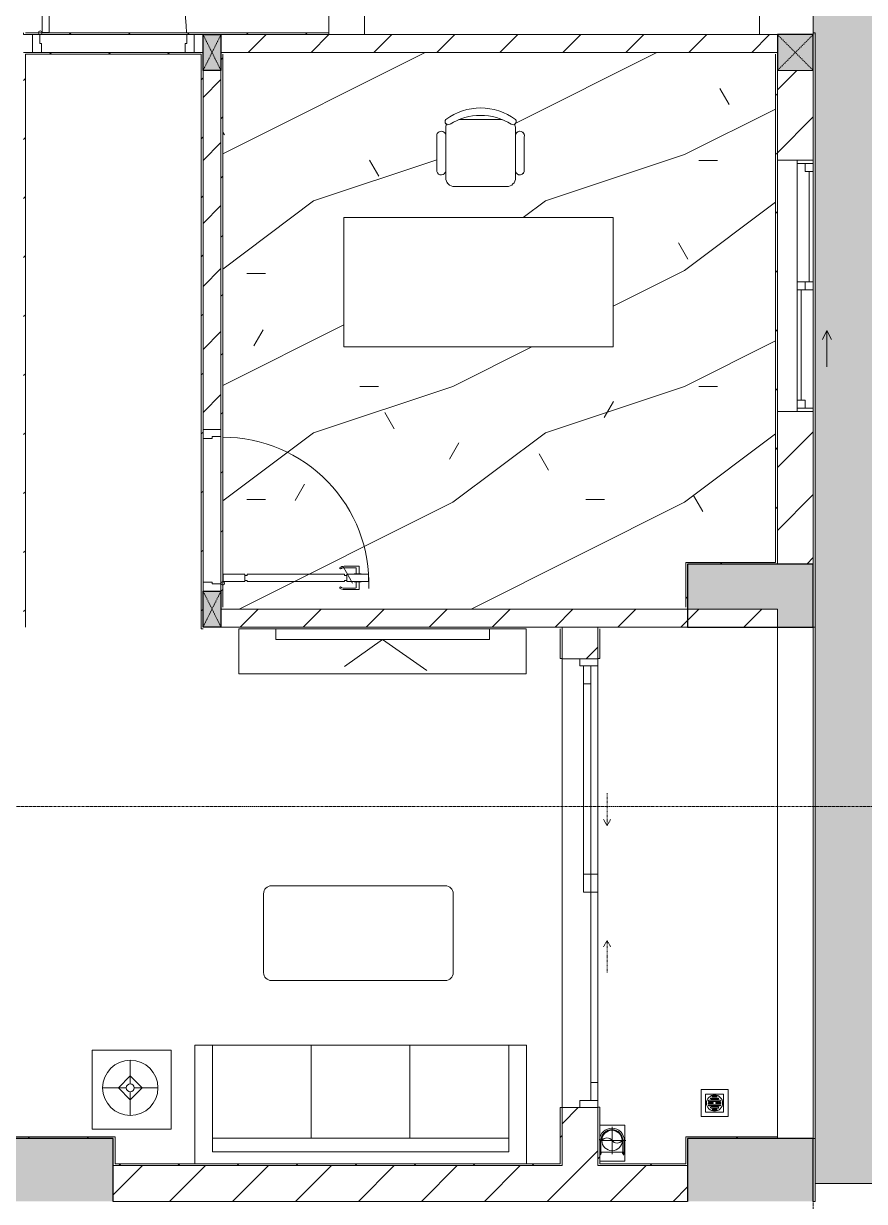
# Model space of a CAD drawing. Header units: millimetres. Extents: x 5121 to 246734, y -48180 to 129206.
# Drawn here: x 122853 to 127538, y 37037 to 43598 of the extents above; entities that cross this region are included whole.
import ezdxf

# ---------------------------------------------------------------- set-up
doc = ezdxf.new("R2010")
doc.units = ezdxf.units.MM
for name, pattern in [('Dash', [6, 3, -3]), ('Grid Line', [22.225, 12.7, -3.175, 3.175, -3.175]), ('IMPORT-CENTER _3_', [10.16, 6.35, -1.27, 1.27, -1.27])]:
    doc.linetypes.add(name, pattern=pattern)
for name, color, linetype, lineweight in [('0-1', 7, 'Continuous', 5), ('A-DETL-GENF-1', 50, 'Continuous', 9), ('A-DOOR', 31, 'Continuous', 9), ('A-DOOR-1', 253, 'Continuous', 9), ('A-DOOR-2', 50, 'Continuous', 9), ('A-DOOR-FRAM', 31, 'Continuous', 9), ('A-DOOR-HDLN', 31, 'Dash', 9), ('A-FLOR', 192, 'Continuous', 9), ('A-FLOR-1', 50, 'Continuous', 9), ('A-FLOR-PATT', 8, 'Continuous', 9), ('A-FLOR-PATT-1', 9, 'Continuous', 9), ('A-GLAZ', 151, 'Continuous', 9), ('A-WALL', 113, 'Continuous', 9), ('A-WALL-1', 250, 'Continuous', 18), ('A-WALL-2', 50, 'Continuous', 9), ('A-WALL-FNSH-1', 50, 'Continuous', 9), ('A-WALL-PATT-1', 9, 'Continuous', 9), ('A-WALL-PATT-2', 50, 'Continuous', 9), ('A-WALL-PATT-3', 111, 'Continuous', 9), ('G-IMPT', 8, 'Continuous', 9), ('G-IMPT-2', 8, 'IMPORT-CENTER _3_', 9), ('I-FURN', 30, 'Continuous', 9), ('I-FURN-1', 253, 'Continuous', 9), ('M-EQPM', 50, 'Continuous', 9), ('S-BEAM-1', 50, 'Continuous', 9), ('S-COLS', 52, 'Continuous', 9), ('S-COLS-1', 7, 'Continuous', 5), ('S-COLS-2', 10, 'Continuous', 25), ('S-COLS-3', 50, 'Continuous', 9), ('S-COLS-4', 253, 'Continuous', 9), ('S-COLS-5', 52, 'Continuous', 25), ('S-COLS-6', 52, 'Dash', 9), ('S-COLS-HDLN', 52, 'Dash', 9), ('S-COLS-HDLN-1', 50, 'Dash', 9), ('S-GRID-1', 1, 'Grid Line', 9)]:
    doc.layers.add(name, color=color, linetype=linetype, lineweight=lineweight)
pattern_1 = [(45, (0, 0), (-175.3625, 175.3625), [])]
pattern_2 = [(45, (0, 0), (-164.40233, 164.40233), [])]

# ---------------------------------------------------------------- blocks, each defined once
blk = doc.blocks.new('NCV_TKTC_KET CAU_rvt-1-TKCS_MB TỔNG THỂ TẦNG 1')
at = {"layer": 'S-COLS-1'}
for points in [[(127052.6, 40236.9), (127252.4, 40236.9), (127252.4, 40586.9), (126552.4, 40586.1), (126552.6, 40336.9), (127052.6, 40336.9)], [(122417.9, 37036.9), (123352.6, 37036.9), (123352.6, 37386.9), (122052.6, 37386.9), (122052.6, 37036.9)], [(127252.6, 37036.9), (127252.5, 37386.9), (126552.6, 37386.9), (126552.6, 37036.9), (127252.5, 37036.9)]]:
    blk.add_hatch(color=256, dxfattribs=at).paths.add_polyline_path(points)
at = {"layer": 'A-FLOR-1'}
for p, q in [((127252.6, 43536.9), (127252.6, 45161.9)), ((127252.5, 40236.9), (127252.5, 40586.9))]:
    blk.add_line(p, q, dxfattribs=at)
at = {"layer": 'S-BEAM-1'}
for p, q in [((126952.6, 45161.9), (126952.6, 43536.9)), ((127252.6, 43536.9), (127252.6, 45161.9))]:
    blk.add_line(p, q, dxfattribs=at)
at = {"layer": 'S-COLS-2'}
for p, q in [((127252.4, 40586.9), (126552.4, 40586.9)), ((126552.4, 40586.9), (126552.4, 40236.9)), ((127252.4, 40236.9), (127252.4, 40586.9)), ((126552.4, 40236.9), (127252.4, 40236.9)), ((123352.6, 37386.9), (122052.6, 37386.9)), ((123352.6, 37036.9), (123352.6, 37386.9)), ((127252.6, 37386.9), (126552.6, 37386.9)), ((126552.6, 37386.9), (126552.6, 37036.9)), ((127252.6, 37036.9), (127252.6, 37386.9))]:
    blk.add_line(p, q, dxfattribs=at)
blk = doc.blocks.new('DOOR_CW_01 CANH MO-PANEL KINH - DIW_01-900x2200-CỬA GỖ VÂN LAMINATE-553375-TKCS_MB TỔNG THỂ TẦNG 1')
at = {"layer": 'A-DETL-GENF-1'}
for p, q in [((-397, -182), (-397, -62)), ((-397, -62), (-357, -62)), ((-357, -62), (-357, -182)), ((-357, -182), (-397, -182)), ((-397, -196), (-391, -196)), ((-397, -738), (-397, -196)), ((-391, -196), (-391, -182)), ((-391, -182), (-363, -182)), ((-363, -182), (-363, -196)), ((-357, -196), (-363, -196)), ((-357, -196), (-357, -738)), ((-433.9, -711.2), (-427.3, -715.8)), ((-320.1, -711.2), (-326.7, -715.8)), ((-442, -737), (-442, -816.5)), ((-434, -799.5), (-434, -737)), ((-397, -738), (-391, -738)), ((-357, -752), (-397, -752)), ((-397, -752), (-397, -872)), ((-391, -752), (-391, -738)), ((-363, -752), (-391, -752)), ((-357, -738), (-363, -738)), ((-363, -738), (-363, -752)), ((-357, -872), (-357, -752)), ((-320, -799.5), (-320, -737)), ((-312, -737), (-312, -816.5)), ((-399, -820.5), (-438, -820.5)), ((-399, -803.5), (-430, -803.5)), ((-399, -792.2), (-399, -831.8)), ((-397, -792.2), (-399, -792.2)), ((-399, -831.8), (-397, -831.8)), ((-397, -792.2), (-397, -831.8)), ((-357, -792.2), (-357, -831.8)), ((-357, -792.2), (-355, -792.2)), ((-355, -831.8), (-357, -831.8)), ((-355, -792.2), (-355, -831.8)), ((-355, -803.5), (-324, -803.5)), ((-355, -820.5), (-316, -820.5)), ((-397, -872), (-357, -872))]:
    blk.add_line(p, q, dxfattribs=at)
blk.add_circle((-407, -60), 10, dxfattribs=at)
for centre, radius, start, end in [((-407, -60), 814, 268, 0), ((-397, -737), 45, 145, 180), ((-397, -737), 37, 145, 180), ((-357, -737), 37, 0, 35), ((-357, -737), 45, 360, 35), ((-438, -816.5), 4, 180, 270), ((-430, -799.5), 4, 180, 270), ((-324, -799.5), 4, 270, 0), ((-316, -816.5), 4, 270, 0)]:
    blk.add_arc(centre, radius, start, end, dxfattribs=at)
at = {"layer": 'A-DOOR-2'}
for p, q in [((-450, -50), (-450, 50)), ((-450, 50), (-400, 50)), ((-400, 50), (-400, 0)), ((400, 0), (400, 50)), ((400, 50), (450, 50)), ((450, 50), (450, -50)), ((-410, -50), (-450, -50)), ((-410, 0), (-410, -50)), ((-400, 0), (-410, 0)), ((-407, -50), (-382, -50)), ((410, 0), (400, 0)), ((410, -50), (410, 0)), ((450, -50), (410, -50))]:
    blk.add_line(p, q, dxfattribs=at)
blk = doc.blocks.new('BAN LV A - BAN LV A_dwg_ban hoc2-348006-TKCS_MB TỔNG THỂ TẦNG 1')
at = {"layer": 'I-FURN'}
for p, q in [((145.8, 437.4), (-145.8, 437.4)), ((-243, 354.4), (-243, 162)), ((-194.4, 388.8), (-194.4, 113.4)), ((194.4, 113.4), (194.4, 388.8)), ((194.4, 351.4), (194.4, 150.8)), ((243.7, 162), (243.7, 354.4)), ((-120.5, 64.8), (120.5, 64.8))]:
    blk.add_line(p, q, dxfattribs=at)
at = {"layer": 'I-FURN', "flags": 128}
blk.add_lwpolyline([(-737.8, 610.5), (-737.8, 1330.5), (-154.9, 1330.5), (762.2, 1330.5), (762.2, 610.5)], close=True, dxfattribs=at)
at = {"layer": 'I-FURN'}
for centre, radius, start, end in [((-145.8, 388.8), 48.6, 90, 180), ((145.8, 388.8), 48.6, 360, 90), ((-218.7, 347.3), 25.3, 343.7398, 163.7398), ((219.4, 347.3), 25.3, 16.2602, 170.70537), ((-218.7, 154.9), 25.3, 163.7398, 16.2602), ((219.4, 154.9), 25.3, 189.29463, 16.2602), ((-180.2, 75.4), 17.8, 57.97259, 216.69006), ((-145.8, 113.4), 48.6, 180, 207.58444), ((0, 359.3), 318.2, 237.57575, 302.42425), ((180.2, 75.4), 17.8, 323.30994, 122.02741), ((145.8, 113.4), 48.6, 332.41556, 0), ((0, 324), 324, 233.1301, 306.8699)]:
    blk.add_arc(centre, radius, start, end, dxfattribs=at)
blk = doc.blocks.new('BAN LV A - BAN LV A_dwg-348005-TKCS_MB TỔNG THỂ TẦNG 1')
at = {"extrusion": (0, 0, -1), "zscale": -1, "rotation": 180}
blk.add_blockref('BAN LV A - BAN LV A_dwg_ban hoc2-348006-TKCS_MB TỔNG THỂ TẦNG 1', (-729, 1383.7), dxfattribs=at)
blk = doc.blocks.new('BAN LV A - BAN LV A-401069-TKCS_MB TỔNG THỂ TẦNG 1')
at = {"layer": 'I-FURN-1'}
for p, q in [((-8.8, -53.2), (1491.2, -53.2)), ((-8.8, -773.2), (-8.8, -53.2)), ((1491.2, -53.2), (1491.2, -773.2)), ((1491.2, -773.2), (-8.8, -773.2)), ((583.2, -946.3), (874.8, -946.3)), ((486, -1221.7), (486, -1029.3)), ((534.6, -1029.3), (534.6, -994.9)), ((923.4, -994.9), (923.4, -1032.3)), ((972.7, -1029.3), (972.7, -1221.7)), ((534.6, -1270.3), (534.6, -1235.9)), ((923.4, -1232.9), (923.4, -1270.3))]:
    blk.add_line(p, q, dxfattribs=at)
for centre, radius, start, end in [((583.2, -994.9), 48.6, 90, 180), ((874.8, -994.9), 48.6, 0, 90), ((510.3, -1036.4), 25.3, 16.2602, 163.7398), ((948.4, -1036.4), 25.3, 16.2602, 170.70537), ((510.3, -1228.8), 25.3, 163.7398, 343.7398), ((948.4, -1228.8), 25.3, 189.29463, 16.2602), ((548.9, -1308.3), 17.8, 119.40397, 216.69006), ((583.2, -1270.3), 48.6, 180, 207.58444), ((874.8, -1270.3), 48.6, 332.41556, 0), ((909.2, -1308.3), 17.8, 323.30994, 60.59603), ((729, -1059.7), 324, 233.1301, 306.8699)]:
    blk.add_arc(centre, radius, start, end, dxfattribs=at)
at = {"extrusion": (0, 0, -1), "zscale": -1, "rotation": 180}
blk.add_blockref('BAN LV A - BAN LV A_dwg-348005-TKCS_MB TỔNG THỂ TẦNG 1', (0, 0), dxfattribs=at)
blk = doc.blocks.new('G1_SOF - BO TRU - 100x200-V75-TKCS_MB TỔNG THỂ TẦNG 1')
at = {"layer": 'S-COLS-3'}
blk.add_hatch(color=256, dxfattribs=at).paths.add_polyline_path([(-50, 0), (-49.6, -100), (50, -100), (50, 100), (-50, 98.4), (-50, 47)])
at = {"layer": 'S-COLS-2'}
for p, q in [((-50, 100), (50, 100)), ((-50, -100), (-50, 100)), ((50, 100), (50, -100)), ((50, -100), (-50, -100))]:
    blk.add_line(p, q, dxfattribs=at)
at = {"layer": 'S-COLS-HDLN-1'}
for p, q in [((50, -100), (-50, 100)), ((-50, -100), (50, 100))]:
    blk.add_line(p, q, dxfattribs=at)
blk = doc.blocks.new('DOOR_CW_01 CANH MO-PANEL KINH - DIG_01-900x2200-CỬA NHÔM KÍNH-400868-TKCS_MB TỔNG THỂ TẦNG 1')
at = {"layer": 'A-DETL-GENF-1'}
for p, q in [((-397, 872), (-357, 872)), ((-397, 752), (-397, 872)), ((-357, 872), (-357, 752)), ((-442, 737), (-442, 816.5)), ((-399, 820.5), (-438, 820.5)), ((-434, 799.5), (-434, 737)), ((-399, 803.5), (-430, 803.5)), ((-399, 831.8), (-397, 831.8)), ((-399, 792.2), (-399, 831.8)), ((-397, 792.2), (-399, 792.2)), ((-397, 792.2), (-397, 831.8)), ((-357, 792.2), (-357, 831.8)), ((-355, 831.8), (-357, 831.8)), ((-357, 792.2), (-355, 792.2)), ((-355, 792.2), (-355, 831.8)), ((-355, 820.5), (-316, 820.5)), ((-355, 803.5), (-324, 803.5)), ((-320, 799.5), (-320, 737)), ((-312, 737), (-312, 816.5)), ((-357, 752), (-397, 752)), ((-397, 738), (-391, 738)), ((-397, 738), (-397, 196)), ((-363, 752), (-391, 752)), ((-391, 752), (-391, 738)), ((-363, 738), (-363, 752)), ((-357, 738), (-363, 738)), ((-357, 196), (-357, 738)), ((-433.9, 711.2), (-427.3, 715.8)), ((-320.1, 711.2), (-326.7, 715.8)), ((-397, 196), (-391, 196)), ((-357, 182), (-397, 182)), ((-397, 182), (-397, 62)), ((-391, 196), (-391, 182)), ((-391, 182), (-363, 182)), ((-357, 196), (-363, 196)), ((-363, 182), (-363, 196)), ((-357, 62), (-357, 182)), ((-397, 62), (-357, 62))]:
    blk.add_line(p, q, dxfattribs=at)
blk.add_circle((-407, 60), 10, dxfattribs=at)
for centre, radius, start, end in [((-407, 60), 814, 360, 92), ((-438, 816.5), 4, 90, 180), ((-430, 799.5), 4, 90, 180), ((-324, 799.5), 4, 360, 90), ((-316, 816.5), 4, 0, 90), ((-397, 737), 45, 180, 215), ((-397, 737), 37, 180, 215), ((-357, 737), 37, 325, 0), ((-357, 737), 45, 325, 0)]:
    blk.add_arc(centre, radius, start, end, dxfattribs=at)
at = {"layer": 'A-DOOR-2'}
for p, q in [((-410, 50), (-450, 50)), ((-450, 50), (-450, -50)), ((-410, 0), (-410, 50)), ((-400, 0), (-410, 0)), ((-407, 50), (-382, 50)), ((-400, -50), (-400, 0)), ((410, 0), (400, 0)), ((400, 0), (400, -50)), ((450, 50), (410, 50)), ((410, 50), (410, 0)), ((450, -50), (450, 50)), ((-450, -50), (-400, -50)), ((400, -50), (450, -50))]:
    blk.add_line(p, q, dxfattribs=at)
blk = doc.blocks.new('LOBBY_SOFA_1 - LOBBY_SOFA_1-851489-TKCS_MB TỔNG THỂ TẦNG 1')
at = {"layer": 'I-FURN'}
for p, q in [((-2128.3, 1548.5), (-1160.3, 1548.5)), ((-2172.3, 1064.5), (-2172.3, 1504.5)), ((-1116.3, 1504.5), (-1116.3, 1064.5)), ((-1160.3, 1020.5), (-2128.3, 1020.5)), ((-2556, 660), (-708, 660)), ((-2556, 0), (-2556, 660)), ((-2457, 66), (-2457, 660)), ((-1907, 143), (-1907, 660)), ((-1357, 143), (-1357, 660)), ((-807, 660), (-807, 66)), ((-708, 660), (-708, 0)), ((-2688.2, 633.5), (-3128.2, 633.5)), ((-3128.2, 633.5), (-3128.2, 193.5)), ((-2688.2, 193.5), (-2688.2, 633.5)), ((-2915.4, 445), (-2915.4, 577)), ((-2981.4, 423), (-2915.4, 489)), ((-2915.4, 489), (-2849.4, 423)), ((-2937.4, 423), (-3069.4, 423)), ((-2915.4, 357), (-2981.4, 423)), ((-2849.4, 423), (-2915.4, 357)), ((-2915.4, 269), (-2915.4, 401)), ((-2893.4, 423), (-2761.4, 423)), ((-3128.2, 193.5), (-2688.2, 193.5)), ((-807, 143), (-2457, 143)), ((-807, 66), (-2457, 66))]:
    blk.add_line(p, q, dxfattribs=at)
for radius in [154, 22]:
    blk.add_circle((-2915.4, 423), radius, dxfattribs=at)
for centre, start, end in [((-2128.3, 1504.5), 90, 180), ((-1160.3, 1504.5), 0, 90), ((-2128.3, 1064.5), 180, 270), ((-1160.3, 1064.5), 270, 0)]:
    blk.add_arc(centre, 44, start, end, dxfattribs=at)
at = {"layer": 'I-FURN-1'}
for p, q in [((-2128.3, 1548.5), (-1160.3, 1548.5)), ((-2172.3, 1064.5), (-2172.3, 1504.5)), ((-1116.3, 1504.5), (-1116.3, 1064.5)), ((-1160.3, 1020.5), (-2128.3, 1020.5)), ((-2556, 660), (-708, 660)), ((-2556, 0), (-2556, 660)), ((-708, 660), (-708, 0)), ((-3128.2, 633.5), (-2688.2, 633.5)), ((-3128.2, 193.5), (-3128.2, 633.5)), ((-2688.2, 633.5), (-2688.2, 193.5)), ((-2688.2, 193.5), (-3128.2, 193.5))]:
    blk.add_line(p, q, dxfattribs=at)
for centre, start, end in [((-2128.3, 1504.5), 90, 180), ((-1160.3, 1504.5), 0, 90), ((-2128.3, 1064.5), 180, 270), ((-1160.3, 1064.5), 270, 0)]:
    blk.add_arc(centre, 44, start, end, dxfattribs=at)
blk = doc.blocks.new('RES_BAN AN - RES_BAN AN-V110-TKCS_MB TỔNG THỂ TẦNG 1')
at = {"layer": 'I-FURN-1'}
for p, q in [((0, 250), (1600, 250)), ((0, 0), (0, 250)), ((1600, 250), (1600, 0)), ((1600, 0), (0, 0))]:
    blk.add_line(p, q, dxfattribs=at)
blk = doc.blocks.new('KE TIVI-2 - KE TIVI-2-V111-TKCS_MB TỔNG THỂ TẦNG 1')
at = {"layer": 'I-FURN-1'}
for p, q in [((0, 60), (-245.7, 232.1)), ((213, 209.1), (0, 60)), ((-595.6, 60), (595.6, 60)), ((-595.6, 0), (-595.6, 60)), ((595.6, 0), (-595.6, 0)), ((595.6, 60), (595.6, 0))]:
    blk.add_line(p, q, dxfattribs=at)
blk = doc.blocks.new('NCV_TKTC_TANG 1_rvt-1-TKCS_MB TỔNG THỂ TẦNG 1')
at = {"layer": 'A-FLOR-PATT-1'}
h = blk.add_hatch(dxfattribs=at)
h.set_pattern_fill('FP_8', color=256, style=0, pattern_type=2)
h.set_pattern_definition([(0, (0, 0), (2519.68, 629.92), [103.937, -1785.823, 103.937, -1785.823, -10078.72]), (0, (0, 0), (2519.68, 629.92), [-3779.52, 103.937, -3675.583, 103.937, -1785.823, -4409.44]), (0, (0, 0), (2519.68, 629.92), [-9448.8, 103.937, -1155.903, 103.937, -3045.663]), (120, (944.9, 314.96), (-1805.3667, 1867.147), [103.937, -1785.823, 103.937, -11864.543]), (120, (944.9, 314.96), (-1805.3667, 1867.147), [-1993.697, -1785.823, 103.937, -3675.583, -6299.2]), (120, (944.9, 314.96), (-1805.3667, 1867.147), [-7559.04, 103.937, -1785.823, 103.937, -4305.503]), (120, (944.9, 314.96), (-1805.3667, 1867.147), [-9552.737, -1155.903, 103.937, -3045.663]), (240, (1259.84, 1574.8), (-714.3133, -2497.067), [103.937, -1785.823, 103.937, -11864.543]), (240, (1259.84, 1574.8), (-714.3133, -2497.067), [-1993.697, -1785.823, 103.937, -3675.583, -6299.2]), (240, (1259.84, 1574.8), (-714.3133, -2497.067), [-7559.04, 103.937, -1785.823, 103.937, -4305.503]), (240, (1259.84, 1574.8), (-714.3133, -2497.067), [-9552.737, -1155.903, 103.937, -3045.663])])
h.paths.add_polyline_path([(123962.6, 40336.9), (126552.4, 40336.9), (126552.4, 40346.9), (126542.6, 40346.9), (126543.4, 40596.9), (127042.6, 40596.9), (127042.6, 43426.9), (127052.6, 43426.9), (127052.6, 43436.9), (123952.6, 43436.9), (123952.6, 43426.9), (123962.6, 43426), (123962.6, 40346.9), (123952.6, 40346.9), (123952.6, 40336.9), (123957, 40336.9)])
h.paths.add_polyline_path([(126122, 41797.3), (124637, 41797.3), (124637, 42517.3), (126137, 42517.3), (126137, 41797.3)])
h.paths.add_polyline_path([(125545, 42690.5), (125240.8, 42692.1), (125229.1, 42697), (125211.3, 42714.8), (125204.8, 42739.1), (125203, 42770.6), (125195.6, 42760.8), (125184.4, 42755.7), (125169.7, 42757.6), (125165.2, 42760.8), (125155.5, 42776.9), (125156.3, 42977.1), (125165.5, 42993.9), (125177.3, 42998.2), (125189.8, 42996.2), (125199.7, 42988.6), (125204.8, 42978.5), (125207.9, 43027.3), (125210.3, 43037), (125204.1, 43042.8), (125206.8, 43064.3), (125255.4, 43094.3), (125311, 43115.6), (125369.4, 43126.5), (125428.9, 43126.5), (125504.6, 43109), (125542.9, 43094.3), (125593.6, 43063.1), (125591.5, 43039.5), (125588.1, 43037), (125593.6, 43014.5), (125596.2, 42986.1), (125605.7, 42995.2), (125618.4, 42998.3), (125631, 42994.6), (125637.9, 42986.1), (125642.2, 42965.9), (125642.2, 42773.5), (125624.3, 42756.1), (125611.4, 42756.1), (125600.2, 42762.5), (125593.6, 42767.6), (125591.9, 42726.5), (125587.1, 42714.8), (125569.3, 42697), (125557.6, 42692.1)])
h = blk.add_hatch(dxfattribs=at)
h.set_pattern_fill('FP_4', color=256, style=0, pattern_type=2)
h.set_pattern_definition([(216.87, (516.46, 1291.15), (3873.4454, 2582.3069), [645.575, -5810.175]), (206.565, (1291.15, 903.8), (-1291.1515, -1291.1492), [1443.55, -1443.55]), (198.435, (1291.15, 258.23), (-2582.2983, -1291.1527), [816.596, -3266.38])])
h.paths.add_polyline_path([(123962.6, 40336.9), (126552.4, 40336.9), (126552.4, 40346.9), (126542.6, 40346.9), (126543.4, 40596.9), (127042.6, 40596.9), (127042.6, 43426.9), (127052.6, 43426.9), (127052.6, 43436.9), (123952.6, 43436.9), (123952.6, 43426.9), (123962.6, 43426), (123962.6, 40346.9), (123952.6, 40346.9), (123952.6, 40336.9), (123957, 40336.9)])
h.paths.add_polyline_path([(126122, 41797.3), (124637, 41797.3), (124637, 42517.3), (126137, 42517.3), (126137, 41797.3)])
h.paths.add_polyline_path([(125545, 42690.5), (125240.8, 42692.1), (125229.1, 42697), (125211.3, 42714.8), (125204.8, 42739.1), (125203, 42770.6), (125195.6, 42760.8), (125184.4, 42755.7), (125169.7, 42757.6), (125165.2, 42760.8), (125155.5, 42776.9), (125156.3, 42977.1), (125165.5, 42993.9), (125177.3, 42998.2), (125189.8, 42996.2), (125199.7, 42988.6), (125204.8, 42978.5), (125207.9, 43027.3), (125210.3, 43037), (125204.1, 43042.8), (125206.8, 43064.3), (125255.4, 43094.3), (125311, 43115.6), (125369.4, 43126.5), (125428.9, 43126.5), (125504.6, 43109), (125542.9, 43094.3), (125593.6, 43063.1), (125591.5, 43039.5), (125588.1, 43037), (125593.6, 43014.5), (125596.2, 42986.1), (125605.7, 42995.2), (125618.4, 42998.3), (125631, 42994.6), (125637.9, 42986.1), (125642.2, 42965.9), (125642.2, 42773.5), (125624.3, 42756.1), (125611.4, 42756.1), (125600.2, 42762.5), (125593.6, 42767.6), (125591.9, 42726.5), (125587.1, 42714.8), (125569.3, 42697), (125557.6, 42692.1)])
at = {"layer": 'A-WALL-PATT-1'}
h = blk.add_hatch(dxfattribs=at)
h.set_pattern_fill('FP_2', color=256, style=0, pattern_type=2)
h.set_pattern_definition(pattern_1)
h.paths.add_polyline_path([(126952.6, 43436.9), (127052.6, 43436.9), (127052.6, 43536.9), (123952.6, 43536.9), (123952.6, 43436.9), (126885.8, 43436.9)])
h = blk.add_hatch(dxfattribs=at)
h.set_pattern_fill('FP_2', color=256, style=0, pattern_type=2)
h.set_pattern_definition(pattern_1)
h.paths.add_polyline_path([(123902.6, 41337.3), (123952.6, 41337.3), (123952.6, 43336.5), (123852.6, 43336.5), (123852.6, 41337.3)])
h = blk.add_hatch(dxfattribs=at)
h.set_pattern_fill('FP_2', color=256, style=0, pattern_type=2)
h.set_pattern_definition(pattern_1)
h.paths.add_polyline_path([(126122, 40236.9), (127052.6, 40236.9), (127052.6, 40336.9), (123952.6, 40336.5), (123952.6, 40236.9), (126065.5, 40236.9)])
at = {"layer": 'A-WALL-PATT-2'}
h = blk.add_hatch(dxfattribs=at)
h.set_pattern_fill('FP_10', color=256, style=0, pattern_type=2)
h.set_pattern_definition(pattern_2)
h.paths.add_polyline_path([(124552.6, 43536.9), (124552.6, 43546.9), (122852.6, 43546.9), (122852.6, 43536.9), (123952.6, 43536.9)])
h = blk.add_hatch(dxfattribs=at)
h.set_pattern_fill('FP_10', color=256, style=0, pattern_type=2)
h.set_pattern_definition(pattern_2)
h.paths.add_polyline_path([(122852.6, 40236.9), (122862.6, 40236.9), (122862.6, 43436.9), (122852.6, 43436.9), (122852.6, 40336.9)])
h = blk.add_hatch(dxfattribs=at)
h.set_pattern_fill('FP_10', color=256, style=0, pattern_type=2)
h.set_pattern_definition(pattern_2)
h.paths.add_polyline_path([(123827.9, 43426.9), (123842.6, 43426.9), (123842.6, 43436.9), (122862.6, 43436.9), (122862.6, 43426.9), (123802.6, 43426.9)])
h = blk.add_hatch(dxfattribs=at)
h.set_pattern_fill('FP_10', color=256, style=0, pattern_type=2)
h.set_pattern_definition(pattern_2)
h.paths.add_polyline_path([(123842.6, 40226.9), (123852.6, 40226.9), (123852.6, 43436.9), (123842.6, 43436.9), (123842.6, 40236.9)])
h = blk.add_hatch(dxfattribs=at)
h.set_pattern_fill('FP_10', color=256, style=0, pattern_type=2)
h.set_pattern_definition(pattern_2)
h.paths.add_polyline_path([(123952.6, 40346.9), (123962.6, 40346.9), (123961.7, 43426.9), (123952.6, 43426.9), (123952.6, 40436.9)])
h = blk.add_hatch(dxfattribs=at)
h.set_pattern_fill('FP_10', color=256, style=0, pattern_type=2)
h.set_pattern_definition(pattern_2)
h.paths.add_polyline_path([(127052.6, 40586.9), (127050.8, 43426.9), (127042.6, 43426.9), (127042.6, 40586.9)])
h = blk.add_hatch(dxfattribs=at)
h.set_pattern_fill('FP_10', color=256, style=0, pattern_type=2)
h.set_pattern_definition(pattern_2)
h.paths.add_polyline_path([(126952.6, 40586.9), (127042.6, 40586.9), (127042.6, 40596.9), (126542.6, 40596.9), (126542.6, 40586.9), (126552.6, 40586.9)])
h = blk.add_hatch(dxfattribs=at)
h.set_pattern_fill('FP_10', color=256, style=0, pattern_type=2)
h.set_pattern_definition(pattern_2)
h.paths.add_polyline_path([(126552.4, 40346.9), (126552.4, 40586.9), (126542.6, 40586), (126542.6, 40346.9)])
h = blk.add_hatch(dxfattribs=at)
h.set_pattern_fill('FP_10', color=256, style=0, pattern_type=2)
h.set_pattern_definition(pattern_2)
h.paths.add_polyline_path([(125852.6, 37246.9), (125852.6, 37560.7), (125842.6, 37560.3), (125845.9, 37246.9)])
h.paths.add_polyline_path([(125852.6, 40060.7), (125852.6, 40226.9), (125842.6, 40226.9), (125842.6, 40060.7)])
h = blk.add_hatch(dxfattribs=at)
h.set_pattern_fill('FP_10', color=256, style=0, pattern_type=2)
h.set_pattern_definition(pattern_2)
h.paths.add_polyline_path([(126053, 37237.4), (126062.6, 37237.4), (126062.6, 37561.5), (126052.6, 37560.3), (126052.6, 37237.4)])
h.paths.add_polyline_path([(126055.6, 40061.5), (126062.6, 40064.3), (126062.6, 40226.9), (126052.6, 40226.9), (126052.6, 40061.5)])
h = blk.add_hatch(dxfattribs=at)
h.set_pattern_fill('FP_10', color=256, style=0, pattern_type=2)
h.set_pattern_definition(pattern_2)
h.paths.add_polyline_path([(122042.6, 37386.9), (123352.6, 37386.9), (123350.8, 37396.9), (122042.6, 37396.4)])
h = blk.add_hatch(dxfattribs=at)
h.set_pattern_fill('FP_10', color=256, style=0, pattern_type=2)
h.set_pattern_definition(pattern_2)
h.paths.add_polyline_path([(127052.6, 37386.9), (127052.6, 37396.9), (126542.6, 37396.9), (126542.6, 37386.9), (126771.3, 37386.9)])
h = blk.add_hatch(dxfattribs=at)
h.set_pattern_fill('FP_10', color=256, style=0, pattern_type=2)
h.set_pattern_definition(pattern_2)
h.paths.add_polyline_path([(123352.6, 37236.9), (123806.5, 37237.4), (125852.6, 37237.4), (125852.6, 37246.9), (123352.6, 37246.9), (123352.6, 37237.4)])
h = blk.add_hatch(dxfattribs=at)
h.set_pattern_fill('FP_10', color=256, style=0, pattern_type=2)
h.set_pattern_definition(pattern_2)
h.paths.add_polyline_path([(126552.1, 37237.4), (126552.6, 37237.4), (126552.6, 37246.9), (126062.6, 37246.9), (126062.6, 37237.4), (126542.6, 37237.4)])
at = {"layer": 'A-FLOR-1'}
for p, q in [((125852.6, 37560.7), (125852.6, 40060.3)), ((125852.6, 40060.3), (125852.6, 37560.7)), ((126052.6, 38860.3), (126052.6, 40020.3)), ((125852.6, 37560.7), (125952.6, 37560.7))]:
    blk.add_line(p, q, dxfattribs=at)
at = {"layer": 'A-WALL-1'}
for p, q in [((122852.6, 43546.9), (122852.6, 43536.9)), ((122852.6, 43536.9), (122902.6, 43536.9)), ((124552.6, 43546.9), (122862.6, 43546.9)), ((122942.6, 43536.9), (123762.6, 43536.9)), ((123802.6, 43536.9), (123852.6, 43536.9)), ((127052.6, 43536.9), (123952.6, 43536.9)), ((123952.6, 43536.9), (124552.6, 43536.9)), ((124552.6, 43536.9), (124552.6, 43546.9)), ((127052.6, 43436.9), (127052.6, 43536.9)), ((122862.6, 43436.9), (122852.6, 43436.9)), ((122902.6, 43436.9), (122862.6, 43436.9)), ((123752.6, 43436.9), (122952.6, 43436.9)), ((123842.6, 43436.9), (123802.6, 43436.9)), ((123852.6, 43436.9), (123842.6, 43436.9)), ((123952.6, 43436.9), (127052.6, 43436.9)), ((122862.6, 40236.9), (122862.6, 43426.9)), ((122862.6, 43426.9), (123842.6, 43426.9)), ((123842.6, 43426.9), (123842.6, 40226.9)), ((123962.6, 40346.9), (123962.6, 43426.9)), ((127042.6, 43426.9), (127042.6, 40596.9)), ((127052.6, 42837.4), (127052.6, 43426.9)), ((123852.6, 41337.3), (123852.6, 43336.9)), ((123852.6, 43336.5), (123852.6, 41337.3)), ((123952.6, 43336.5), (123852.6, 43336.5)), ((123952.6, 43336.9), (123952.6, 41337.3)), ((123952.6, 41337.3), (123952.6, 43336.5)), ((127052.6, 40586.9), (127052.6, 41437.4)), ((123852.6, 40487.3), (123852.6, 41287.3)), ((123952.6, 41297.3), (123952.6, 40477.3)), ((127042.6, 40596.9), (126542.6, 40596.9)), ((126542.6, 40596.9), (126542.6, 40586.9)), ((126542.6, 40586.9), (126542.6, 40346.9)), ((126552.6, 40586.9), (127042.6, 40586.9)), ((126552.6, 40346.9), (126552.6, 40586.9)), ((127042.6, 40586.9), (127052.6, 40586.9)), ((127052.6, 40336.9), (123952.6, 40336.9)), ((127052.6, 40236.9), (127052.6, 40336.9)), ((123842.6, 40226.9), (123852.6, 40226.9)), ((123952.6, 40236.9), (127052.6, 40236.9)), ((125842.6, 40226.9), (125842.6, 40060.7)), ((125852.6, 40060.7), (125852.6, 40226.9)), ((126052.6, 40226.9), (126052.6, 40061.5)), ((126062.6, 40061.5), (126062.6, 40226.9)), ((125842.6, 40060.7), (125852.6, 40060.7)), ((126052.6, 40061.5), (126062.6, 40061.5)), ((125842.6, 37560.7), (125842.6, 37246.9)), ((125852.6, 37560.7), (125842.6, 37560.7)), ((125852.6, 37246.9), (125852.6, 37560.7)), ((126062.6, 37561.5), (126052.6, 37561.5)), ((126052.6, 37560.3), (126052.6, 37236.9)), ((126062.6, 37246.9), (126062.6, 37561.5)), ((123352.6, 37396.9), (122042.6, 37396.9)), ((122052.6, 37386.9), (123352.6, 37386.9)), ((123362.6, 37396.9), (123352.6, 37396.9)), ((123352.6, 37386.9), (123352.6, 37246.9)), ((123362.6, 37246.9), (123362.6, 37396.9)), ((127052.6, 37396.9), (126542.6, 37396.9)), ((126542.6, 37396.9), (126542.6, 37386.9)), ((126542.6, 37386.9), (126542.6, 37246.9)), ((126552.6, 37386.9), (127052.6, 37386.9)), ((126552.6, 37246.9), (126552.6, 37386.9)), ((127052.6, 37386.9), (127052.6, 37396.9)), ((123352.6, 37246.9), (123352.6, 37236.9)), ((123352.6, 37236.9), (125852.6, 37236.9)), ((125842.6, 37246.9), (123362.6, 37246.9)), ((125852.6, 37236.9), (125852.6, 37246.9)), ((126052.6, 37236.9), (126062.6, 37236.9)), ((126542.6, 37246.9), (126062.6, 37246.9)), ((126062.6, 37236.9), (126552.6, 37236.9)), ((126552.6, 37236.9), (126552.6, 37246.9))]:
    blk.add_line(p, q, dxfattribs=at)
at = {"layer": 'A-WALL-2'}
for p, q in [((124552.6, 43546.9), (124552.6, 45226.9)), ((124752.6, 45236.9), (124752.6, 43536.9))]:
    blk.add_line(p, q, dxfattribs=at)
at = {"layer": 'A-DOOR-1'}
blk.add_blockref('DOOR_CW_01 CANH MO-PANEL KINH - DIG_01-900x2200-CỬA NHÔM KÍNH-400868-TKCS_MB TỔNG THỂ TẦNG 1', (123352.6, 43486.9), dxfattribs=at)
at = {"layer": 'A-DOOR-1', "rotation": 90.00000000000074}
blk.add_blockref('DOOR_CW_01 CANH MO-PANEL KINH - DIW_01-900x2200-CỬA GỖ VÂN LAMINATE-553375-TKCS_MB TỔNG THỂ TẦNG 1', (123902.6, 40887.3), dxfattribs=at)
at = {"layer": 'I-FURN-1', "rotation": 180}
for name, p in [('BAN LV A - BAN LV A-401069-TKCS_MB TỔNG THỂ TẦNG 1', (126128.2, 41744.2)), ('RES_BAN AN - RES_BAN AN-V110-TKCS_MB TỔNG THỂ TẦNG 1', (125652.9, 40226.9)), ('KE TIVI-2 - KE TIVI-2-V111-TKCS_MB TỔNG THỂ TẦNG 1', (124852.9, 40226.9))]:
    blk.add_blockref(name, p, dxfattribs=at)
at = {"layer": 'I-FURN-1'}
blk.add_blockref('LOBBY_SOFA_1 - LOBBY_SOFA_1-851489-TKCS_MB TỔNG THỂ TẦNG 1', (126362.6, 37246.9), dxfattribs=at)
at = {"layer": 'S-COLS-4', "rotation": 180}
for p in [(123902.6, 43436.9), (123902.6, 40336.9)]:
    blk.add_blockref('G1_SOF - BO TRU - 100x200-V75-TKCS_MB TỔNG THỂ TẦNG 1', p, dxfattribs=at)
blk = doc.blocks.new('1_FAMILY RVT - W01-WxH 1400x1400xmm-389822-TKCS_MB TỔNG THỂ TẦNG 1')
at = {"layer": 'A-GLAZ'}
for p, q in [((248.4, 172.39), (299.2, 197.79)), ((248.4, 172.39), (299.2, 146.99)), ((248.4, 172.39), (451.6, 172.39)), ((-700, 96.19), (-700, -103.81)), ((700, 96.19), (-700, 96.19)), ((-700, 96.19), (-636.5, 96.19)), ((-680.95, 96.19), (-680.95, 7.29)), ((-636.5, 96.19), (-22.225, 96.19)), ((-636.5, 96.19), (-636.5, 51.74)), ((-636.5, 73.965), (-22.225, 73.965)), ((-22.225, 7.29), (-22.225, 96.19)), ((-22.225, 96.19), (22.225, 96.19)), ((22.225, 96.19), (680.95, 96.19)), ((22.225, 96.19), (22.225, 7.29)), ((680.95, 96.19), (700, 96.19)), ((680.95, 96.19), (680.95, 7.29)), ((700, -103.81), (700, 96.19)), ((-700, 7.29), (-680.95, 7.29)), ((-636.5, 51.74), (-680.95, 51.74)), ((-680.95, 7.29), (-22.225, 7.29)), ((22.225, 51.74), (-22.225, 51.74)), ((-22.225, 7.29), (22.225, 7.29)), ((22.225, 29.515), (636.5, 29.515)), ((22.225, 7.29), (636.5, 7.29)), ((636.5, 51.74), (636.5, 7.29)), ((680.95, 51.74), (636.5, 51.74)), ((636.5, 7.29), (700, 7.29)), ((-700, -103.81), (700, -103.81))]:
    blk.add_line(p, q, dxfattribs=at)
blk = doc.blocks.new('TKTC_XREF_251221_MB TANG 1 - TKTC_XREF_260130_MB TANG 1_dwg_THU NUOC - THU NUOC-444531-TKCS_MB TẦNG 1-4202124-TKCS_MB TỔNG THỂ TẦNG 1')
at = {"layer": 'M-EQPM'}
for p, q in [((-23.3, 10.8), (40.9, 10.8)), ((40.9, 4.8), (-23.3, 4.8)), ((-11, 23.3), (28.5, 23.3)), ((28.5, 17.3), (-11, 17.3)), ((-1.1, 35.6), (18.5, 35.6)), ((18.5, 29.6), (-1.1, 29.6)), ((-23.3, -13.6), (40.9, -13.6)), ((40.9, -19.6), (-23.3, -19.6)), ((-11, -26.1), (28.5, -26.1)), ((28.5, -32.1), (-11, -32.1)), ((-1.1, -38.5), (18.5, -38.5)), ((18.5, -44.5), (-1.1, -44.5))]:
    blk.add_line(p, q, dxfattribs=at)
at = {"layer": 'M-EQPM', "flags": 128}
for points in [[(83.7, -79.4), (83.7, 70.6), (-66.3, 70.6), (-66.3, -79.4)], [(58.7, -54.4), (58.7, 45.6), (-41.3, 45.6), (-41.3, -54.4)]]:
    blk.add_lwpolyline(points, close=True, dxfattribs=at)
for points in [[(-23.3, -1.2), (0.7, -1.2), (0.7, -7.2), (-23.3, -7.2)], [(40.9, -7.2), (16.7, -7.2), (16.7, -1.2), (40.9, -1.2)]]:
    blk.add_lwpolyline(points, dxfattribs=at)
at = {"layer": 'M-EQPM'}
for centre, radius, start, end in [((8.7, -4.4), 45, 360, 180), ((8.7, -4.4), 45, 360, 180), ((-23.3, 7.8), 3, 90, 270), ((-11, 20.3), 3, 90, 270), ((-1.1, 32.6), 3, 90, 270), ((18.5, 32.6), 3, 270, 90), ((28.5, 20.3), 3, 270, 90), ((40.9, 7.8), 3, 270, 90), ((8.7, -4.4), 45, 180, 360), ((8.7, -4.4), 45, 180, 360), ((-23.3, -4.2), 3, 90, 270), ((-23.3, -16.6), 3, 90, 270), ((-11, -29.1), 3, 90, 270), ((-1.1, -41.5), 3, 90, 270), ((18.5, -41.5), 3, 270, 90), ((28.5, -29.1), 3, 270, 90), ((40.9, -4.2), 3, 270, 90), ((40.9, -16.6), 3, 270, 90)]:
    blk.add_arc(centre, radius, start, end, dxfattribs=at)
blk = doc.blocks.new('TKTC_XREF_251221_MB TANG 1 - TKTC_XREF_260130_MB TANG 1_dwg_CUM U_DN100-V240-TKCS_MB TỔNG THỂ TẦNG 1')
at = {"layer": 'G-IMPT'}
blk.add_hatch(color=256, dxfattribs=at).paths.add_polyline_path([(0, 61), (25.1, 55.1), (35, 49.4), (49.4, 35), (55.1, 25.1), (59.1, 14.8), (59.9, -8.6), (53.7, -28.5), (45.3, -40.3), (35, -49.4), (20.4, -57), (15.8, -58.9), (0, -58.9), (0, -57), (20.1, -52.8), (36.6, -43.1), (47.8, -30.5), (54.6, -15.8), (55.9, -8.6), (57, 0), (54.6, 15.8), (43.1, 36.6), (30.5, 47.8), (15.8, 54.6), (10.3, 55.6), (0, 58.9)])
for p, q in [((-79.1, 66.6), (-79.1, 63.4)), ((-76.6, 66.6), (-76.6, 63.4)), ((-74.6, 66.6), (-74.6, 63.4)), ((-72.7, 69.3), (-72.7, 60.7)), ((-66.9, 67.9), (-71.7, 67.9)), ((-65, 69), (0, 69)), ((-66.9, 62.1), (-71.7, 62.1)), ((-79.1, -63.4), (-79.1, -66.6)), ((-76.6, -63.4), (-76.6, -66.6)), ((-74.6, -63.4), (-74.6, -66.6)), ((-72.7, -60.7), (-72.7, -68.1)), ((-66.9, -62.1), (-71.7, -62.1)), ((-66.9, -67.9), (-71.7, -67.9))]:
    blk.add_line(p, q, dxfattribs=at)
at = {"layer": 'G-IMPT', "flags": 128}
for points in [[(-72.7, 67.6), (-78.1, 67.6), (-78.1, 62.4), (-72.7, 62.4)], [(-71.7, 59.2), (-66.9, 59.2), (-66.9, 70.8), (-71.7, 70.8)], [(-66.9, 70.8), (-66.9, 72.7), (-65, 72.7), (-65, 57.3), (-66.9, 57.3), (-66.9, 59.2)], [(-65, 61), (0, 61), (0, 57)], [(-72.7, -62.4), (-78.1, -62.4), (-78.1, -67.6), (-72.7, -67.6)], [(-66.9, -68.1), (-66.9, -59.2), (-71.7, -59.2)], [(-66.9, -59.2), (-66.9, -57.3), (-65, -57.3), (-65, -68.1)], [(-65, -61), (0, -61), (0, -57)]]:
    blk.add_lwpolyline(points, dxfattribs=at)
at = {"layer": 'G-IMPT'}
for centre, radius, start, end in [((-78.1, 66.6), 0.96, 90, 180), ((-71.1, 69.3), 1.56, 112.61986, 247.38014), ((-67.9, 65), 4.8, 143.1301, 216.8699), ((0, 0), 69, 271.94646, 90), ((-78.1, 63.4), 0.96, 180, 270), ((-71.1, 60.7), 1.56, 112.61986, 247.38014), ((0, 0), 61, 270, 90), ((0, 0), 57, 270, 90), ((-78.1, -63.4), 0.96, 90, 180), ((-71.1, -60.7), 1.56, 112.61986, 247.38014), ((-67.9, -65), 4.8, 143.1301, 216.8699), ((-78.1, -66.6), 0.96, 180, 270)]:
    blk.add_arc(centre, radius, start, end, dxfattribs=at)
blk = doc.blocks.new('TKTC_XREF_251221_MB TANG 1 - TKTC_XREF_260130_MB TANG 1_dwg_$cc-V241-TKCS_MB TỔNG THỂ TẦNG 1')
at = {"layer": 'G-IMPT'}
blk.add_circle((0, 0), 0.5, dxfattribs=at)
for centre, radius, start, end in [((0, 0), 0.5, 90, 270), ((0.188, 0.25), 0.313, 126.8699, 233.1301), ((-0.188, -0.25), 0.313, 306.8699, 53.1301)]:
    blk.add_arc(centre, radius, start, end, dxfattribs=at)
at = {"layer": 'G-IMPT-2'}
for p, q in [((0, -0.673), (0, 0.605)), ((-0.673, 0), (0.673, 0))]:
    blk.add_line(p, q, dxfattribs=at)
blk = doc.blocks.new('TKTC_XREF_251221_MB TANG 1 - TKTC_XREF_260130_MB TANG 1_dwg-4202109-TKCS_MB TỔNG THỂ TẦNG 1')
at = {"layer": 'G-IMPT'}
for p, q in [((-75899.1, -357809.7), (-75899.1, -356184.7)), ((-75899.1, -360909.3), (-75899.1, -360759.7)), ((-77089.1, -364034.9), (-76948.7, -364034.9))]:
    blk.add_line(p, q, dxfattribs=at)
at = {"layer": 'G-IMPT', "flags": 128}
for points in [[(-76948.7, -364034.9), (-76948.7, -363885.2), (-77089.1, -363885.2)], [(-77089.1, -364035), (-76948.5, -364035), (-76948.8, -364084.8), (-77089.6, -364084.8)]]:
    blk.add_lwpolyline(points, dxfattribs=at)
at = {"extrusion": (0, 0, -1), "zscale": -1}
blk.add_blockref('TKTC_XREF_251221_MB TANG 1 - TKTC_XREF_260130_MB TANG 1_dwg_THU NUOC - THU NUOC-444531-TKCS_MB TẦNG 1-4202124-TKCS_MB TỔNG THỂ TẦNG 1', (76440.4, -363757), dxfattribs=at)
at = {"extrusion": (0, 0, -1)}
for name, p, xscale, yscale, zscale, rotation in [('TKTC_XREF_251221_MB TANG 1 - TKTC_XREF_260130_MB TANG 1_dwg_CUM U_DN100-V240-TKCS_MB TỔNG THỂ TẦNG 1', (77021.1, -363970), 0.9975000000000006, 0.9975000000000006, -0.9975000000000006, 90.00099133829468), ('TKTC_XREF_251221_MB TANG 1 - TKTC_XREF_260130_MB TANG 1_dwg_$cc-V241-TKCS_MB TỔNG THỂ TẦNG 1', (77020.3, -363970), 113.7150000000073, 113.7150000000073, -113.7150000000073, 269.9990086637467)]:
    blk.add_blockref(name, p, dxfattribs=dict(at, xscale=xscale, yscale=yscale, zscale=zscale, rotation=rotation))
blk = doc.blocks.new('TKTC_XREF_251221_MB TANG 1 - TKTC_XREF_251221_MB TANG 1-2038492-TKCS_MB TỔNG THỂ TẦNG 1')
blk.add_blockref('TKTC_XREF_251221_MB TANG 1 - TKTC_XREF_260130_MB TANG 1_dwg-4202109-TKCS_MB TỔNG THỂ TẦNG 1', (169499.1, 384109.7))
blk = doc.blocks.new('G1_SOF - BO TRU - 200x200-3051103-TKCS_MB TỔNG THỂ TẦNG 1')
at = {"layer": 'S-COLS-HDLN'}
for p, q in [((-100, -100), (100, 100)), ((100, -100), (-100, 100))]:
    blk.add_line(p, q, dxfattribs=at)
blk = doc.blocks.new('DEG_02-DEG_03 - DEG_02-2500x2400mm-CỬA ĐI 02 CÁNH TRƯỢT-841416-TKCS_MB TỔNG THỂ TẦNG 1')
at = {"layer": 'A-DOOR'}
for p, q in [((-1210, -100), (-1210, -60)), ((-1210, -60), (-1110, -60)), ((-1110, -60), (-1110, -100)), ((-50, -60), (-1110, -60)), ((-50, -60), (-50, -20)), ((-50, -20), (50, -20)), ((50, -60), (-50, -60)), ((-50, -100), (-50, -60)), ((-50, -60), (50, -60)), ((50, -20), (50, -60)), ((1110, -20), (50, -20)), ((50, -60), (1110, -60)), ((50, -60), (50, -100)), ((1110, -60), (1110, -20)), ((1110, -20), (1210, -20)), ((1210, -60), (1110, -60)), ((1210, -20), (1210, -60)), ((-1110, -100), (-1210, -100)), ((-1110, -100), (-50, -100)), ((50, -100), (-50, -100))]:
    blk.add_line(p, q, dxfattribs=at)
at = {"layer": 'A-DOOR-FRAM'}
for p, q in [((-1250, 0), (-1210, 0)), ((-1250, -100), (-1250, 0)), ((-1210, 0), (-1210, -100)), ((1210, -100), (1210, 0)), ((1210, 0), (1250, 0)), ((1250, 0), (1250, -100)), ((-1210, -100), (-1250, -100)), ((1250, -100), (1210, -100))]:
    blk.add_line(p, q, dxfattribs=at)
at = {"layer": 'A-DOOR-HDLN'}
for p, q in [((-320.4, -151.1), (-355, -131.1)), ((320.4, -151.1), (355, -131.1)), ((-500.4, -151.1), (-320.4, -151.1)), ((-320.4, -151.1), (-355, -171.1)), ((320.4, -151.1), (355, -171.1)), ((500.4, -151.1), (320.4, -151.1))]:
    blk.add_line(p, q, dxfattribs=at)

msp = doc.modelspace()

# ---------------------------------------------------------------- hatches: boundary and pattern name
at = {"layer": 'A-FLOR-PATT'}
h = msp.add_hatch(dxfattribs=at)
h.set_pattern_fill('FP_23', color=256, style=0, pattern_type=2)
h.set_pattern_definition([(0, (236.2, 15.75), (787.4, 787.4), [118.11, -23.622, 31.496, -23.622, -590.55]), (0, (236.2, 15.75), (787.4, 787.4), [-196.85, 118.11, -472.44]), (0, (196.85, 39.4), (787.4, 787.4), [78.74, -59.055, 118.11, -59.055, -472.44]), (0, (196.85, 39.4), (787.4, 787.4), [-314.96, 78.74, -393.7]), (0, (472.44, 354.3), (787.4, 787.4), [98.425, -39.37, 98.425, -551.18]), (0, (78.74, 511.8), (787.4, 787.4), [39.37, -78.74, 39.37, -629.92]), (90, (157.5, 511.8), (-787.4, 787.4), [70.866, -716.534]), (90, (393.7, 39.4), (-787.4, 787.4), [78.74, -708.66]), (90, (590.55, 354.3), (-787.4, 787.4), [78.74, -708.66]), (45, (496.06, 31.5), (0, 787.4002), [78.74, -1034.812]), (135, (291.34, 31.5), (-787.4002, 6e-14), [78.74, -1034.812]), (63.435, (472.44, 35.43), (-0.0007, 787.4), [78.74, -1681.94]), (75.964, (433.07, 39.37), (-0.00383, 787.3999), [78.74, -3167.793]), (75.964, (629.92, 354.33), (-0.00383, 787.3999), [62.992, -3183.541]), (75.964, (173.23, 511.81), (-0.00383, 787.3999), [55.118, -3191.415]), (104.036, (354.33, 39.37), (0.00383, 787.3999), [78.74, -3167.793]), (104.036, (551.18, 354.33), (0.00383, 787.3999), [62.992, -3183.541]), (104.036, (141.73, 511.81), (0.00383, 787.3999), [55.118, -3191.415]), (116.565, (314.96, 35.43), (0.0007, 787.4), [78.74, -1681.939])])
h.paths.add_polyline_path([(127252.6, 17346.9), (128812.2, 17347.5), (128913.1, 17354.5), (129012.7, 17373), (129116.8, 17405.7), (129208.7, 17446.6), (129291.6, 17495), (129356.5, 17541.1), (129431, 17607.6), (129513.7, 17704.9), (129555.2, 17763.4), (129603.5, 17850.8), (129648.4, 17966.1), (129669.3, 18038.9), (129686.7, 18149), (129691.6, 18300.2), (129691.6, 33727.4), (128462.6, 33727.4), (128462.6, 33737.4), (127262.6, 33737.4), (127262.6, 27336.9), (127252.6, 27336.9), (127252.6, 25711.9), (127262.6, 25711.9), (127262.6, 19136.9), (127252.6, 19136.9), (127252.6, 17596.9), (127262.6, 17596.9), (127262.6, 17586.9), (127252.6, 17586.9), (127252.6, 17536.9)])
h.paths.add_polyline_path([(127262.6, 37137.4), (129701.6, 37137.4), (129701.6, 40386.3), (129693.8, 40471.7), (129671.1, 40555.4), (129647.1, 40613.3), (129606.1, 40680.2), (129555.2, 40739.9), (129495.5, 40790.8), (129409.4, 40839.8), (129356.1, 40861.9), (129279.8, 40880.2), (129201.6, 40886.3), (128501.6, 40886.3), (128501.6, 61586.3), (129208.7, 61586.9), (129287, 61594.2), (129370.7, 61616.8), (129428.6, 61640.8), (129495.5, 61681.8), (129555.2, 61732.8), (129606.1, 61792.4), (129650.4, 61867.2), (129677.2, 61931.8), (129695.5, 62008.1), (129701.6, 62086.3), (129701.6, 74336.9), (129695.3, 74585.1), (129676.5, 74832.7), (129645.1, 75078.9), (129586.3, 75387.9), (129545.2, 75565.1), (129460.7, 75851.2), (129396.6, 76038.7), (129304.5, 76269.3), (129175.1, 76544.2), (129085.9, 76714.9), (128959, 76930.4), (128817.7, 77143.9), (128666.7, 77348.2), (128501.6, 77548.5), (128337.2, 77728.8), (128131.6, 77930), (127973.6, 78071), (127766.6, 78236.9), (127579.5, 78372.8), (127348.8, 78521.6), (127154.9, 78634.2), (126896.1, 78765.3), (126668.6, 78865.9), (126486.1, 78937.9), (126253.1, 79016.6), (126016.5, 79083.6), (125777.1, 79138.6), (125535.3, 79181.5), (125291.7, 79212.2), (125047, 79230.7), (124801.6, 79236.9), (118352.6, 79236.9), (118352.6, 78636.9), (118652.6, 78636.9), (118652.6, 78246.9), (122742.5, 78246.9), (122742.5, 78236.9), (122752.5, 78236.9), (122752.6, 79046.9), (125162.5, 79046.9), (125162.5, 79036.9), (125152.5, 79036.9), (125152.5, 78236.9), (125162.5, 78236.9), (125162.9, 78246.9), (127252.6, 78246.9), (127252.6, 76536.9), (127262.6, 76536.9), (127262.6, 69762.3), (127252.6, 69761.9), (127252.6, 68136.9), (127262.1, 68136.9), (127262.6, 61561.9), (127252.6, 61561.9), (127252.6, 56842.4), (127262.6, 56842.4), (127262.6, 53361.9), (127252.6, 53361.9), (127252.6, 51736.9), (127262.6, 51736.9), (127262.6, 45161.9), (127252.6, 45161.9), (127252.6, 43536.9), (127262.6, 43536.9), (127262.6, 37150.6)])
h.paths.add_polyline_path([(114552.6, 78246.9), (114552.6, 78636.9), (114852.6, 78639), (114852.6, 79318.2), (100282.9, 79315.8), (100172.4, 79311.5), (99993.1, 79291.8), (99836.3, 79264.3), (99668, 79222.6), (99489.3, 79163.9), (99325.3, 79096.7), (99184.5, 79028.3), (99012.1, 78927.4), (98855.2, 78818.7), (98723.2, 78712.8), (98623, 78622.9), (98493.2, 78488.3), (98392, 78369), (98301.8, 78246.9), (114542.6, 78246.9)])
at = {"layer": 'A-WALL-PATT-3'}
h = msp.add_hatch(dxfattribs=at)
h.set_pattern_fill('FP_1', color=256, style=0, pattern_type=2)
h.set_pattern_definition(pattern_1)
h.paths.add_polyline_path([(127252.6, 40586.9), (127252.5, 41437.4), (127052.6, 41437.4), (127052.6, 40586.9), (127252.5, 40586.9)])
h.paths.add_polyline_path([(127052.6, 42837.4), (127252.6, 42837.4), (127252.5, 43336.9), (127052.6, 43336.9), (127052.6, 43284.4)])
h = msp.add_hatch(dxfattribs=at)
h.set_pattern_fill('FP_1', color=256, style=0, pattern_type=2)
h.set_pattern_definition(pattern_1)
h.paths.add_polyline_path([(125852.6, 37237.4), (126052.6, 37237.4), (126052.6, 37560.3), (125852.6, 37560.3), (125852.6, 37317.4)])
h.paths.add_polyline_path([(125852.6, 40060.3), (126052.6, 40060.7), (126052.6, 40236.9), (125852.6, 40236.9), (125852.6, 40060.7)])
h = msp.add_hatch(dxfattribs=at)
h.set_pattern_fill('FP_1', color=256, style=0, pattern_type=2)
h.set_pattern_definition(pattern_1)
h.paths.add_polyline_path([(126552.6, 37037.4), (126552.6, 37037.4), (126552.6, 37237.4), (123352.6, 37236.9), (123352.6, 37037.4), (126122, 37037.4)])
at = {"layer": 'S-COLS-1'}
msp.add_hatch(color=256, dxfattribs=at).paths.add_polyline_path([(127252.5, 43336.9), (127252.6, 43336.9), (127252.5, 43536.9), (127052.6, 43536.9), (127052.6, 43336.9)])

# ---------------------------------------------------------------- linework, layer by layer
at = {"layer": 'A-FLOR'}
for p, q in [((127252.6, 40586.9), (127252.6, 40437.4)), ((127262.6, 37137.4), (129701.6, 37137.4))]:
    msp.add_line(p, q, dxfattribs=at)
at = {"layer": 'A-WALL'}
for p, q in [((127252.6, 43336.9), (127052.6, 43336.9)), ((127052.6, 37396.9), (127052.6, 40236.9)), ((127252.6, 37386.9), (127252.6, 40236.5)), ((127262.6, 40236.5), (127262.6, 37386.9)), ((125852.6, 37560.7), (125852.6, 40060.3)), ((126052.6, 40020.3), (126052.6, 38860.3))]:
    msp.add_line(p, q, dxfattribs=at)
at = {"layer": 'A-WALL-1'}
for p, q in [((127262.6, 43546.9), (127252.6, 43546.9)), ((127262.6, 43536.9), (127262.6, 43546.9)), ((127052.6, 43336.9), (127052.6, 42837.4)), ((127252.6, 42837.4), (127252.6, 43336.9)), ((127252.6, 43336.9), (127252.6, 40586.9)), ((127052.6, 41437.4), (127052.6, 40586.9)), ((127252.6, 40586.9), (127252.6, 41437.4)), ((127052.6, 40586.9), (127252.6, 40586.9)), ((126052.6, 40236.9), (125852.6, 40236.9)), ((125852.6, 40236.9), (125852.6, 40060.3)), ((126052.6, 40060.3), (126052.6, 40236.9)), ((125852.6, 40060.3), (125952.6, 40060.3)), ((125952.6, 37560.3), (125852.6, 37560.3)), ((125852.6, 37560.3), (125852.6, 37237.4)), ((126052.6, 37237.4), (126052.6, 37560.3)), ((125852.6, 37237.4), (123352.6, 37237.4)), ((123352.6, 37237.4), (123352.6, 37037.4)), ((126552.6, 37237.4), (126052.6, 37237.4)), ((126552.6, 37037.4), (126552.6, 37237.4)), ((123352.6, 37037.4), (126552.6, 37037.4))]:
    msp.add_line(p, q, dxfattribs=at)
at = {"layer": 'A-WALL-FNSH-1'}
for p, q in [((127252.6, 43536.9), (127252.6, 43336.9)), ((127262.6, 40437.4), (127262.6, 43536.9)), ((127252.6, 40586.9), (127252.6, 40437.4)), ((127252.6, 40437.4), (127252.6, 40236.5)), ((127262.6, 40236.5), (127262.6, 40437.4)), ((127252.6, 40236.5), (127262.6, 40236.5)), ((127262.6, 37386.9), (127252.6, 37386.9)), ((127252.6, 37386.9), (127252.6, 37037.4)), ((127262.6, 37037.4), (127262.6, 37386.9)), ((127252.6, 37037.4), (127262.6, 37037.4))]:
    msp.add_line(p, q, dxfattribs=at)
at = {"layer": 'S-COLS'}
msp.add_line((127052.6, 43336.9), (127252.6, 43336.9), dxfattribs=at)
at = {"layer": 'S-COLS-5'}
for p, q in [((127252.6, 43536.9), (127052.6, 43536.9)), ((127052.6, 43536.9), (127052.6, 43336.9)), ((127252.6, 43336.9), (127252.6, 43536.9))]:
    msp.add_line(p, q, dxfattribs=at)
at = {"layer": 'S-GRID-1'}
for p, q in [((127252.6, 23210.6), (127252.6, 78232.7)), ((129301.8, 39236.9), (31601.8, 39236.9))]:
    msp.add_line(p, q, dxfattribs=at)

# ---------------------------------------------------------------- block references
at = {"layer": '0-1'}
for name in ['NCV_TKTC_KET CAU_rvt-1-TKCS_MB TỔNG THỂ TẦNG 1', 'NCV_TKTC_TANG 1_rvt-1-TKCS_MB TỔNG THỂ TẦNG 1']:
    msp.add_blockref(name, (0, 0), dxfattribs=at)
at = {"layer": 'A-DOOR', "rotation": 90.0000000000001}
msp.add_blockref('DEG_02-DEG_03 - DEG_02-2500x2400mm-CỬA ĐI 02 CÁNH TRƯỢT-841416-TKCS_MB TỔNG THỂ TẦNG 1', (125952.6, 38810.3), dxfattribs=at)
at = {"layer": 'A-GLAZ', "rotation": 270}
msp.add_blockref('1_FAMILY RVT - W01-WxH 1400x1400xmm-389822-TKCS_MB TỔNG THỂ TẦNG 1', (127156.4, 42137.4), dxfattribs=at)
at = {"layer": 'M-EQPM'}
msp.add_blockref('TKTC_XREF_251221_MB TANG 1 - TKTC_XREF_251221_MB TANG 1-2038492-TKCS_MB TỔNG THỂ TẦNG 1', (33652.6, 17236.9), dxfattribs=at)
at = {"layer": 'S-COLS-6', "rotation": 180}
msp.add_blockref('G1_SOF - BO TRU - 200x200-3051103-TKCS_MB TỔNG THỂ TẦNG 1', (127152.6, 43436.9), dxfattribs=at)

doc.saveas('drawing.dxf')
